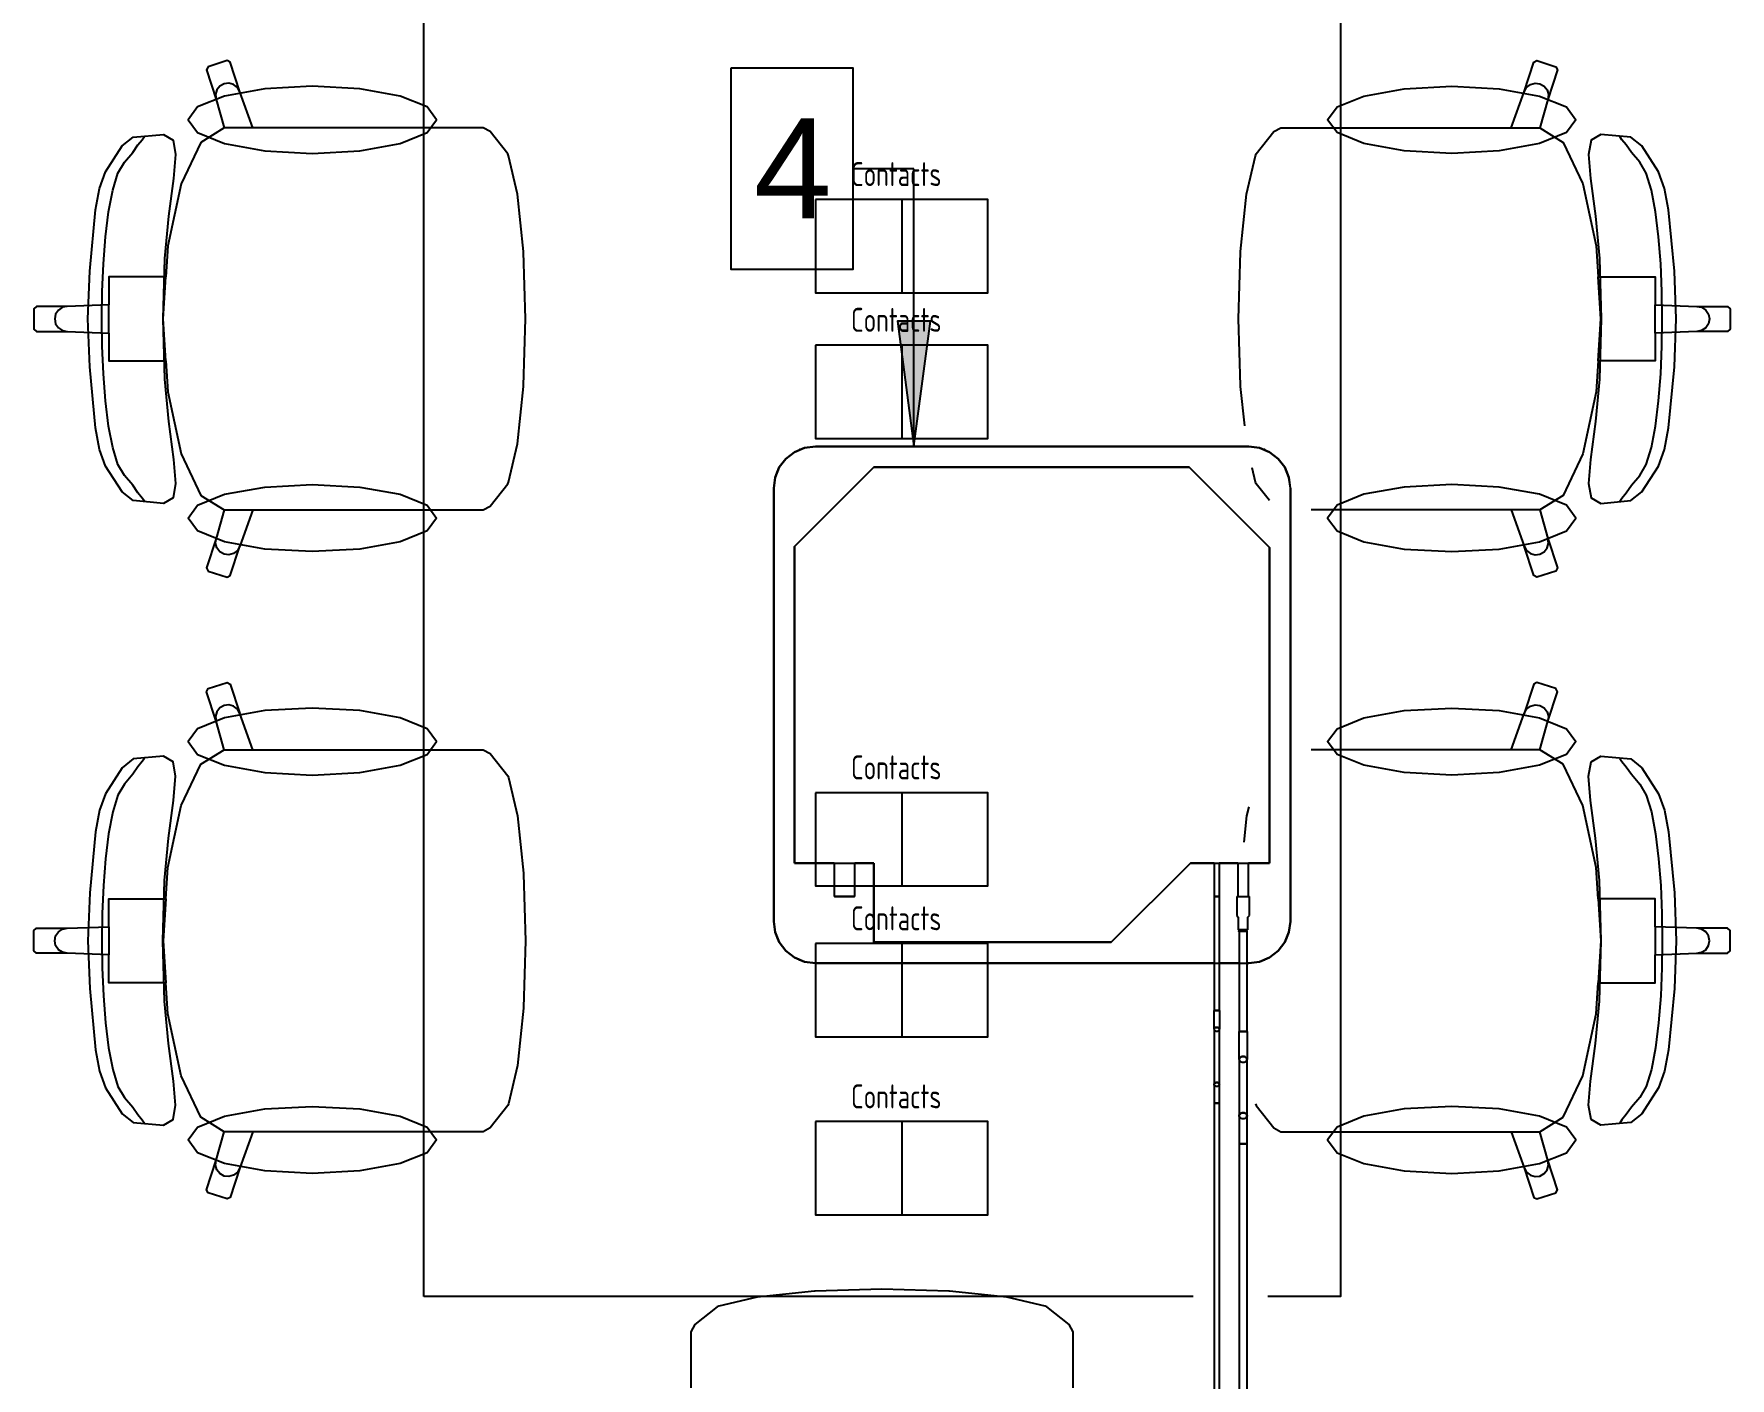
# Model space of a CAD drawing. Extents: x 25325 to 182345, y 3956 to 147305.
# Drawn here: x 91176.409 to 91178.012, y 73654.916 to 73656.186 of the extents above; entities that cross this region are included whole.
import ezdxf

# ---------------------------------------------------------------- set-up
doc = ezdxf.new("R2010")
doc.units = 0
doc.header["$MEASUREMENT"] = 0
doc.layers.add('CAT6A UNDERGROUND PORTS ROUTING', color=1, linetype='CONTINUOUS')
doc.layers.add('CONTACTORS', color=3, linetype='CONTINUOUS')
doc.styles.add('PDF Arial', font='arial.ttf')
doc.styles.add('Tabla_100', font='simplex.shx', dxfattribs={"width": 0.7, "height": 20})

# ---------------------------------------------------------------- blocks, each defined once
blk = doc.blocks.new('Sheet-Климатична и вентилационна система офис помещение етаж 4_1')
at = {"layer": 'CAT6A UNDERGROUND PORTS ROUTING', "transparency": 33554687}
blk.add_hatch(color=7, dxfattribs=at).paths.add_polyline_path([(9.2439, 18.5009), (9.2595, 18.619), (9.2284, 18.619)])
at = {"layer": 'CAT6A UNDERGROUND PORTS ROUTING', "color": 253, "true_color": 0x9c9c9c, "transparency": 33554687}
for points in [[(8.7808, 17.6974), (8.7808, 19.9942)], [(9.6469, 19.9942), (9.6469, 17.6974), (9.5785, 17.6974)], [(8.607, 18.8358), (8.598, 18.8637), (8.5951, 18.8652), (8.5771, 18.8594), (8.5756, 18.8564), (8.5846, 18.8285), (8.5922, 18.8016), (8.5703, 18.7879), (8.5516, 18.7488), (8.5391, 18.6902), (8.5372, 18.6608), (8.5067, 18.6608), (8.4832, 18.6608), (8.4832, 18.6344), (8.4439, 18.633), (8.4149, 18.633), (8.4125, 18.6306), (8.4125, 18.6211), (8.4125, 18.6116), (8.4149, 18.6093), (8.4439, 18.6093), (8.4832, 18.6078), (8.4832, 18.5815), (8.5067, 18.5815), (8.5372, 18.5815), (8.5391, 18.5521), (8.5516, 18.4935), (8.5703, 18.4544), (8.5922, 18.4407), (8.5846, 18.4138), (8.5756, 18.3859), (8.5771, 18.3829), (8.5951, 18.3771), (8.598, 18.3786), (8.607, 18.4065)], [(9.8207, 18.8358), (9.8296, 18.8637), (9.8326, 18.8652), (9.8505, 18.8594), (9.8521, 18.8564), (9.8431, 18.8285), (9.8355, 18.8016), (9.8574, 18.7879), (9.8761, 18.7488), (9.8886, 18.6902), (9.8905, 18.6608), (9.921, 18.6608), (9.9445, 18.6608), (9.9445, 18.6344), (9.9838, 18.633), (10.0128, 18.633), (10.0152, 18.6306), (10.0152, 18.6211), (10.0152, 18.6116), (10.0128, 18.6093), (9.9838, 18.6093), (9.9445, 18.6078), (9.9445, 18.5815), (9.921, 18.5815), (9.8905, 18.5815), (9.8886, 18.5521), (9.8761, 18.4935), (9.8574, 18.4544), (9.8355, 18.4407), (9.8431, 18.4138), (9.8521, 18.3859), (9.8505, 18.3829), (9.8326, 18.3771), (9.8296, 18.3786), (9.8207, 18.4065)], [(8.6755, 18.841), (8.6306, 18.8386), (8.5926, 18.8317), (8.5671, 18.8215), (8.5582, 18.8093), (8.5671, 18.7972), (8.5926, 18.7869), (8.6306, 18.78), (8.6755, 18.7776), (8.7204, 18.78), (8.7585, 18.7869), (8.7839, 18.7972), (8.7929, 18.8093), (8.7839, 18.8215), (8.7585, 18.8317), (8.7204, 18.8386), (8.6755, 18.841)], [(8.6194, 18.8017), (8.607, 18.8358), (8.6048, 18.8399), (8.6012, 18.8427), (8.5967, 18.844), (8.5922, 18.8434), (8.5882, 18.8412), (8.5853, 18.8375), (8.5841, 18.8331), (8.5846, 18.8285)], [(9.7522, 18.841), (9.7971, 18.8386), (9.8351, 18.8317), (9.8606, 18.8215), (9.8695, 18.8093), (9.8606, 18.7972), (9.8351, 18.7869), (9.7971, 18.78), (9.7522, 18.7776), (9.7073, 18.78), (9.6692, 18.7869), (9.6438, 18.7972), (9.6348, 18.8093), (9.6438, 18.8215), (9.6692, 18.8317), (9.7073, 18.8386), (9.7522, 18.841)], [(9.8083, 18.8017), (9.8207, 18.8358), (9.8229, 18.8399), (9.8265, 18.8427), (9.8309, 18.844), (9.8355, 18.8434), (9.8395, 18.8412), (9.8424, 18.8375), (9.8436, 18.8331), (9.8431, 18.8285)], [(8.5922, 18.4407), (8.5924, 18.4406), (8.6194, 18.4406), (8.784, 18.4406), (8.8124, 18.4406), (8.8369, 18.4406), (8.8436, 18.4442), (8.8603, 18.4653), (8.861, 18.467), (8.8694, 18.5032), (8.875, 18.5573), (8.8751, 18.5581), (8.877, 18.6211), (8.8751, 18.6842), (8.875, 18.685), (8.8694, 18.7391), (8.861, 18.7753), (8.8603, 18.777), (8.8436, 18.7981), (8.8369, 18.8017), (8.8124, 18.8017), (8.784, 18.8017), (8.6194, 18.8017), (8.5924, 18.8017), (8.5922, 18.8016)], [(9.5565, 18.5202), (9.5527, 18.5573), (9.5526, 18.5581), (9.5506, 18.6211), (9.5526, 18.6842), (9.5527, 18.685), (9.5583, 18.7391), (9.5667, 18.7753), (9.5674, 18.777), (9.5841, 18.7981), (9.5908, 18.8017), (9.6153, 18.8017), (9.6437, 18.8017), (9.8083, 18.8017), (9.8353, 18.8017), (9.8355, 18.8016)], [(8.4652, 18.6664), (8.4707, 18.7241), (8.4745, 18.7444), (8.4802, 18.7601), (8.496, 18.7846), (8.5064, 18.7929), (8.5348, 18.7955), (8.5439, 18.7902), (8.5463, 18.7766), (8.5442, 18.7538), (8.5397, 18.7182), (8.536, 18.6781), (8.5342, 18.6211), (8.536, 18.5642), (8.5397, 18.5241), (8.5442, 18.4884), (8.5463, 18.4657), (8.5439, 18.4521), (8.5348, 18.4468), (8.5064, 18.4494), (8.496, 18.4577), (8.4802, 18.4821), (8.4745, 18.4979), (8.4707, 18.5182), (8.4652, 18.5759), (8.4635, 18.6211), (8.4652, 18.6664)], [(8.5168, 18.4489), (8.5147, 18.4518), (8.5106, 18.4568), (8.5058, 18.4639), (8.4979, 18.4731), (8.4918, 18.4835), (8.4869, 18.4995), (8.483, 18.5199), (8.4801, 18.5436), (8.4781, 18.5691), (8.4769, 18.5954), (8.4766, 18.6211), (8.4769, 18.6469), (8.4781, 18.6732), (8.4801, 18.6987), (8.483, 18.7223), (8.4869, 18.7428), (8.4918, 18.7588), (8.4979, 18.7692), (8.5058, 18.7784), (8.5106, 18.7855)], [(8.5106, 18.7855), (8.5147, 18.7904), (8.5168, 18.7934)], [(9.9625, 18.6664), (9.957, 18.7241), (9.9532, 18.7444), (9.9475, 18.7601), (9.9317, 18.7846), (9.9213, 18.7929), (9.8929, 18.7955), (9.8838, 18.7902), (9.8814, 18.7766), (9.8834, 18.7538), (9.888, 18.7182), (9.8917, 18.6781), (9.8935, 18.6211), (9.8917, 18.5642), (9.888, 18.5241), (9.8834, 18.4884), (9.8814, 18.4657), (9.8838, 18.4521), (9.8929, 18.4468), (9.9213, 18.4494), (9.9317, 18.4577), (9.9475, 18.4821), (9.9532, 18.4979), (9.957, 18.5182), (9.9625, 18.5759), (9.9642, 18.6211), (9.9625, 18.6664)], [(9.917, 18.7855), (9.913, 18.7904), (9.9109, 18.7934)], [(9.9109, 18.4489), (9.913, 18.4518), (9.917, 18.4568), (9.9219, 18.4639), (9.9298, 18.4731), (9.9359, 18.4835), (9.9408, 18.4995), (9.9447, 18.5199), (9.9476, 18.5436), (9.9496, 18.5691), (9.9508, 18.5954), (9.9511, 18.6211), (9.9508, 18.6469), (9.9496, 18.6732), (9.9476, 18.6987), (9.9447, 18.7223), (9.9408, 18.7428), (9.9359, 18.7588), (9.9298, 18.7692), (9.9219, 18.7784), (9.917, 18.7855)], [(8.5372, 18.5815), (8.5347, 18.6211), (8.5372, 18.6608)], [(9.8905, 18.5815), (9.893, 18.6211), (9.8905, 18.6608)], [(8.4439, 18.633), (8.4394, 18.6321), (8.4356, 18.6295), (8.433, 18.6257), (8.4321, 18.6211), (8.433, 18.6166), (8.4356, 18.6127), (8.4394, 18.6102), (8.4439, 18.6093)], [(8.4832, 18.6078), (8.4832, 18.6211), (8.4832, 18.6344)], [(9.9445, 18.6078), (9.9445, 18.6211), (9.9445, 18.6344)], [(9.9838, 18.633), (9.9883, 18.6321), (9.9921, 18.6295), (9.9947, 18.6257), (9.9956, 18.6211), (9.9947, 18.6166), (9.9921, 18.6127), (9.9883, 18.6102), (9.9838, 18.6093)], [(9.58, 18.4494), (9.5674, 18.4653), (9.5667, 18.467), (9.5636, 18.4803)], [(8.6755, 18.4013), (8.6306, 18.4037), (8.5926, 18.4105), (8.5671, 18.4208), (8.5582, 18.433), (8.5671, 18.4451), (8.5926, 18.4554), (8.6306, 18.4622), (8.6755, 18.4646), (8.7204, 18.4622), (8.7585, 18.4554), (8.7839, 18.4451), (8.7929, 18.433), (8.7839, 18.4208), (8.7585, 18.4105), (8.7204, 18.4037), (8.6755, 18.4013)], [(9.7522, 18.4013), (9.7971, 18.4037), (9.8351, 18.4105), (9.8606, 18.4208), (9.8695, 18.433), (9.8606, 18.4451), (9.8351, 18.4554), (9.7971, 18.4622), (9.7522, 18.4646), (9.7073, 18.4622), (9.6692, 18.4554), (9.6438, 18.4451), (9.6348, 18.433), (9.6438, 18.4208), (9.6692, 18.4105), (9.7073, 18.4037), (9.7522, 18.4013)], [(8.6194, 18.4406), (8.607, 18.4065), (8.6048, 18.4024), (8.6012, 18.3995), (8.5967, 18.3983), (8.5922, 18.3988), (8.5882, 18.4011), (8.5853, 18.4047), (8.5841, 18.4092), (8.5846, 18.4138)], [(9.8355, 18.4407), (9.8353, 18.4406), (9.8083, 18.4406), (9.6437, 18.4406), (9.6193, 18.4406)], [(9.8083, 18.4406), (9.8207, 18.4065), (9.8229, 18.4024), (9.8265, 18.3995), (9.8309, 18.3983), (9.8355, 18.3988), (9.8395, 18.4011), (9.8424, 18.4047), (9.8436, 18.4092), (9.8431, 18.4138)], [(8.607, 17.8189), (8.598, 17.791), (8.5951, 17.7895), (8.5771, 17.7953), (8.5756, 17.7983), (8.5846, 17.8262), (8.5922, 17.8531), (8.5703, 17.8668), (8.5516, 17.9059), (8.5391, 17.9645), (8.5372, 17.9939), (8.5067, 17.9939), (8.4832, 17.9939), (8.4832, 18.0202), (8.4439, 18.0217), (8.4149, 18.0217), (8.4125, 18.024), (8.4125, 18.0335), (8.4125, 18.0431), (8.4149, 18.0454), (8.4439, 18.0454), (8.4832, 18.0468), (8.4832, 18.0732), (8.5067, 18.0732), (8.5372, 18.0732), (8.5391, 18.1026), (8.5516, 18.1612), (8.5703, 18.2003), (8.5922, 18.214), (8.5846, 18.2409), (8.5756, 18.2688), (8.5771, 18.2718), (8.5951, 18.2776), (8.598, 18.2761), (8.607, 18.2482)], [(9.8207, 17.8189), (9.8296, 17.791), (9.8326, 17.7895), (9.8505, 17.7953), (9.8521, 17.7983), (9.8431, 17.8262), (9.8355, 17.8531), (9.8574, 17.8668), (9.8761, 17.9059), (9.8886, 17.9645), (9.8905, 17.9939), (9.921, 17.9939), (9.9445, 17.9939), (9.9445, 18.0202), (9.9838, 18.0217), (10.0128, 18.0217), (10.0152, 18.024), (10.0152, 18.0335), (10.0152, 18.0431), (10.0128, 18.0454), (9.9838, 18.0454), (9.9445, 18.0468), (9.9445, 18.0732), (9.921, 18.0732), (9.8905, 18.0732), (9.8886, 18.1026), (9.8761, 18.1612), (9.8574, 18.2003), (9.8355, 18.214), (9.8431, 18.2409), (9.8521, 18.2688), (9.8505, 18.2718), (9.8326, 18.2776), (9.8296, 18.2761), (9.8207, 18.2482)], [(8.6194, 18.2141), (8.607, 18.2482), (8.6048, 18.2523), (8.6012, 18.2551), (8.5967, 18.2564), (8.5922, 18.2559), (8.5882, 18.2536), (8.5853, 18.2499), (8.5841, 18.2455), (8.5846, 18.2409)], [(9.8083, 18.2141), (9.8207, 18.2482), (9.8229, 18.2523), (9.8265, 18.2551), (9.8309, 18.2564), (9.8355, 18.2559), (9.8395, 18.2536), (9.8424, 18.2499), (9.8436, 18.2455), (9.8431, 18.2409)], [(8.6755, 18.2534), (8.6306, 18.251), (8.5926, 18.2441), (8.5671, 18.2339), (8.5582, 18.2217), (8.5671, 18.2096), (8.5926, 18.1993), (8.6306, 18.1924), (8.6755, 18.19), (8.7204, 18.1924), (8.7585, 18.1993), (8.7839, 18.2096), (8.7929, 18.2217), (8.7839, 18.2339), (8.7585, 18.2441), (8.7204, 18.251), (8.6755, 18.2534)], [(9.7522, 18.2534), (9.7971, 18.251), (9.8351, 18.2441), (9.8606, 18.2339), (9.8695, 18.2217), (9.8606, 18.2096), (9.8351, 18.1993), (9.7971, 18.1924), (9.7522, 18.19), (9.7073, 18.1924), (9.6692, 18.1993), (9.6438, 18.2096), (9.6348, 18.2217), (9.6438, 18.2339), (9.6692, 18.2441), (9.7073, 18.251), (9.7522, 18.2534)], [(8.4652, 17.9883), (8.4707, 17.9306), (8.4745, 17.9103), (8.4802, 17.8945), (8.496, 17.8701), (8.5064, 17.8618), (8.5348, 17.8592), (8.5439, 17.8645), (8.5463, 17.8781), (8.5442, 17.9008), (8.5397, 17.9365), (8.536, 17.9766), (8.5342, 18.0335), (8.536, 18.0905), (8.5397, 18.1306), (8.5442, 18.1662), (8.5463, 18.189), (8.5439, 18.2026), (8.5348, 18.2079), (8.5064, 18.2053), (8.496, 18.197), (8.4802, 18.1725), (8.4745, 18.1568), (8.4707, 18.1365), (8.4652, 18.0788), (8.4635, 18.0335), (8.4652, 17.9883)], [(8.5922, 18.214), (8.5924, 18.2141), (8.6194, 18.2141), (8.784, 18.2141), (8.8124, 18.2141), (8.8369, 18.2141), (8.8436, 18.2105), (8.8603, 18.1894), (8.861, 18.1877), (8.8694, 18.1515), (8.875, 18.0974), (8.8751, 18.0966), (8.877, 18.0335), (8.8751, 17.9705), (8.875, 17.9697), (8.8694, 17.9156), (8.861, 17.8794), (8.8603, 17.8777), (8.8436, 17.8566), (8.8369, 17.853), (8.8124, 17.853), (8.784, 17.853), (8.6194, 17.853), (8.5924, 17.853), (8.5922, 17.8531)], [(9.8355, 18.214), (9.8353, 18.2141), (9.8083, 18.2141), (9.6437, 18.2141), (9.6193, 18.2141)], [(9.9625, 17.9883), (9.957, 17.9306), (9.9532, 17.9103), (9.9475, 17.8945), (9.9317, 17.8701), (9.9213, 17.8618), (9.8929, 17.8592), (9.8838, 17.8645), (9.8814, 17.8781), (9.8834, 17.9008), (9.888, 17.9365), (9.8917, 17.9766), (9.8935, 18.0335), (9.8917, 18.0905), (9.888, 18.1306), (9.8834, 18.1662), (9.8814, 18.189), (9.8838, 18.2026), (9.8929, 18.2079), (9.9213, 18.2053), (9.9317, 18.197), (9.9475, 18.1725), (9.9532, 18.1568), (9.957, 18.1365), (9.9625, 18.0788), (9.9642, 18.0335), (9.9625, 17.9883)], [(8.5168, 18.2058), (8.5147, 18.2028), (8.5106, 18.1979), (8.5058, 18.1908), (8.4979, 18.1816), (8.4918, 18.1712), (8.4869, 18.1552), (8.483, 18.1347), (8.4801, 18.1111), (8.4781, 18.0856), (8.4769, 18.0593), (8.4766, 18.0335), (8.4769, 18.0078), (8.4781, 17.9815), (8.4801, 17.956), (8.483, 17.9323), (8.4869, 17.9119), (8.4918, 17.8959), (8.4979, 17.8855), (8.5058, 17.8763), (8.5106, 17.8692)], [(9.9109, 18.2058), (9.913, 18.2028), (9.917, 18.1979), (9.9219, 18.1908), (9.9298, 18.1816), (9.9359, 18.1712), (9.9408, 18.1552), (9.9447, 18.1347), (9.9476, 18.1111), (9.9496, 18.0856), (9.9508, 18.0593), (9.9511, 18.0335), (9.9508, 18.0078), (9.9496, 17.9815), (9.9476, 17.956), (9.9447, 17.9323), (9.9408, 17.9119), (9.9359, 17.8959), (9.9298, 17.8855), (9.9219, 17.8763), (9.917, 17.8692)], [(9.5603, 18.1601), (9.5583, 18.1515), (9.5557, 18.1266)], [(8.5372, 18.0732), (8.5347, 18.0335), (8.5372, 17.9939)], [(9.8905, 18.0732), (9.893, 18.0335), (9.8905, 17.9939)], [(8.4832, 18.0468), (8.4832, 18.0335), (8.4832, 18.0202)], [(9.9445, 18.0468), (9.9445, 18.0335), (9.9445, 18.0202)], [(8.4439, 18.0217), (8.4394, 18.0226), (8.4356, 18.0251), (8.433, 18.029), (8.4321, 18.0335), (8.433, 18.0381), (8.4356, 18.0419), (8.4394, 18.0445), (8.4439, 18.0454)], [(9.9838, 18.0217), (9.9883, 18.0226), (9.9921, 18.0251), (9.9947, 18.029), (9.9956, 18.0335), (9.9947, 18.0381), (9.9921, 18.0419), (9.9883, 18.0445), (9.9838, 18.0454)], [(8.6755, 17.8137), (8.6306, 17.8161), (8.5926, 17.8229), (8.5671, 17.8332), (8.5582, 17.8454), (8.5671, 17.8575), (8.5926, 17.8678), (8.6306, 17.8746), (8.6755, 17.877), (8.7204, 17.8746), (8.7585, 17.8678), (8.7839, 17.8575), (8.7929, 17.8454), (8.7839, 17.8332), (8.7585, 17.8229), (8.7204, 17.8161), (8.6755, 17.8137)], [(9.5667, 17.8794), (9.5674, 17.8777), (9.5841, 17.8566), (9.5908, 17.853), (9.6153, 17.853), (9.6437, 17.853), (9.8083, 17.853), (9.8353, 17.853), (9.8355, 17.8531)], [(9.7522, 17.8137), (9.7971, 17.8161), (9.8351, 17.8229), (9.8606, 17.8332), (9.8695, 17.8454), (9.8606, 17.8575), (9.8351, 17.8678), (9.7971, 17.8746), (9.7522, 17.877), (9.7073, 17.8746), (9.6692, 17.8678), (9.6438, 17.8575), (9.6348, 17.8454), (9.6438, 17.8332), (9.6692, 17.8229), (9.7073, 17.8161), (9.7522, 17.8137)], [(8.5106, 17.8692), (8.5147, 17.8642), (8.5168, 17.8613)], [(9.917, 17.8692), (9.913, 17.8642), (9.9109, 17.8613)], [(8.6194, 17.853), (8.607, 17.8189), (8.6048, 17.8148), (8.6012, 17.8119), (8.5967, 17.8107), (8.5922, 17.8112), (8.5882, 17.8135), (8.5853, 17.8171), (8.5841, 17.8216), (8.5846, 17.8262)], [(9.8083, 17.853), (9.8207, 17.8189), (9.8229, 17.8148), (9.8265, 17.8119), (9.8309, 17.8107), (9.8355, 17.8112), (9.8395, 17.8135), (9.8424, 17.8171), (9.8436, 17.8216), (9.8431, 17.8262)], [(9.5079, 17.6974), (8.7808, 17.6974)], [(9.3944, 17.6112), (9.3944, 17.6397), (9.3944, 17.6641), (9.3908, 17.6709), (9.3697, 17.6875), (9.368, 17.6882), (9.3318, 17.6966), (9.2777, 17.7023), (9.2769, 17.7023), (9.2138, 17.7043), (9.1508, 17.7023), (9.15, 17.7023), (9.0959, 17.6966), (9.0597, 17.6882), (9.058, 17.6875), (9.0369, 17.6709), (9.0333, 17.6641), (9.0333, 17.6397), (9.0333, 17.6112)]]:
    blk.add_lwpolyline(points, dxfattribs=at)
at = {"layer": 'CAT6A UNDERGROUND PORTS ROUTING', "color": 7, "transparency": 33554687}
for points in [[(9.0714, 18.8584), (9.1864, 18.8584), (9.1864, 18.6678), (9.0714, 18.6678), (9.0714, 18.8584)], [(9.2439, 18.7631), (9.1864, 18.7631)], [(9.2439, 18.5009), (9.2439, 18.7631)], [(9.2439, 18.5009), (9.2595, 18.619), (9.2284, 18.619), (9.2439, 18.5009)], [(9.1115, 18.4612), (9.1128, 18.4714), (9.1168, 18.4809), (9.123, 18.489), (9.1312, 18.4953), (9.1407, 18.4992), (9.1509, 18.5006)], [(9.1509, 18.5006), (9.1407, 18.4992), (9.1312, 18.4953), (9.123, 18.489), (9.1168, 18.4809), (9.1128, 18.4714), (9.1115, 18.4612)], [(9.1375, 18.4979), (9.1358, 18.4976), (9.1344, 18.4966)], [(9.1509, 18.5006), (9.5603, 18.5006)], [(9.5603, 18.5006), (9.1509, 18.5006)], [(9.5603, 18.5006), (9.1509, 18.5006)], [(9.5603, 18.5006), (9.5705, 18.4992), (9.58, 18.4953), (9.5881, 18.489), (9.5944, 18.4809), (9.5983, 18.4714), (9.5996, 18.4615)], [(9.5997, 18.4612), (9.5983, 18.4714), (9.5944, 18.4809), (9.5881, 18.489), (9.58, 18.4953), (9.5705, 18.4992), (9.5603, 18.5006)], [(9.5768, 18.4966), (9.5754, 18.4976), (9.5737, 18.4979)], [(9.206, 18.4809), (9.1312, 18.4061)], [(9.1312, 18.4061), (9.206, 18.4809)], [(9.5042, 18.4809), (9.206, 18.4809)], [(9.206, 18.4809), (9.5042, 18.4809)], [(9.58, 18.4051), (9.5042, 18.4809)], [(9.5042, 18.4809), (9.58, 18.4051)], [(9.1154, 18.4777), (9.1145, 18.4763), (9.1142, 18.4746)], [(9.597, 18.4746), (9.5967, 18.4763), (9.5957, 18.4777)], [(9.1115, 18.0518), (9.1115, 18.4612)], [(9.1115, 18.4612), (9.1115, 18.0518)], [(9.1115, 18.4612), (9.1115, 18.0518)], [(9.5997, 18.4612), (9.5997, 18.0518)], [(9.5997, 18.0518), (9.5997, 18.4612)], [(9.5997, 18.0518), (9.5997, 18.4612)], [(9.1312, 18.4061), (9.1312, 18.1069)], [(9.1312, 18.1069), (9.1312, 18.4061)], [(9.58, 18.1069), (9.58, 18.4051)], [(9.58, 18.4051), (9.58, 18.1069)], [(9.1312, 18.1069), (9.206, 18.1069)], [(9.1686, 18.1069), (9.1312, 18.1069)], [(9.1686, 18.1069), (9.1686, 18.0754)], [(9.1689, 18.1069), (9.1699, 18.1069), (9.1715, 18.1069), (9.1735, 18.1069), (9.1759, 18.1069), (9.1784, 18.1069), (9.181, 18.1069), (9.1833, 18.1069), (9.1854, 18.1069), (9.1869, 18.1069), (9.1879, 18.1069)], [(9.206, 18.1069), (9.1883, 18.1069)], [(9.1883, 18.0754), (9.1883, 18.1069)], [(9.206, 18.1069), (9.206, 18.0321)], [(9.206, 18.0321), (9.206, 18.1069)], [(9.4304, 18.0321), (9.5052, 18.1069)], [(9.5052, 18.1069), (9.4304, 18.0321)], [(9.5052, 18.1069), (9.58, 18.1069)], [(9.5276, 18.1069), (9.5052, 18.1069)], [(9.5276, 18.1069), (9.5276, 18.0754)], [(9.55, 18.1069), (9.5325, 18.1069)], [(9.5326, 18.0754), (9.5326, 18.1069)], [(9.55, 18.1069), (9.55, 18.0754)], [(9.5515, 18.1069), (9.5525, 18.1069), (9.5538, 18.1069), (9.555, 18.1069), (9.5563, 18.1069), (9.5575, 18.1069), (9.5586, 18.1069)], [(9.58, 18.1069), (9.56, 18.1069)], [(9.56, 18.0754), (9.56, 18.1069)], [(9.1883, 18.0754), (9.1879, 18.0754), (9.1869, 18.0754), (9.1854, 18.0754), (9.1833, 18.0754), (9.181, 18.0754), (9.1784, 18.0754), (9.1759, 18.0754), (9.1735, 18.0754), (9.1715, 18.0754), (9.1699, 18.0754), (9.1689, 18.0754), (9.1686, 18.0754)], [(9.1689, 18.0754), (9.1699, 18.0754), (9.1715, 18.0754), (9.1735, 18.0754), (9.1759, 18.0754), (9.1784, 18.0754), (9.181, 18.0754), (9.1833, 18.0754), (9.1854, 18.0754), (9.1869, 18.0754), (9.1879, 18.0754)], [(9.5276, 18.0754), (9.5277, 18.0754)], [(9.5277, 18.0754), (9.5276, 18.0754)], [(9.5326, 18.0754), (9.5325, 18.0754), (9.5323, 18.0754), (9.5319, 18.0754), (9.5314, 18.0754), (9.5308, 18.0754), (9.5301, 18.0754), (9.5295, 18.0754), (9.5289, 18.0754), (9.5283, 18.0754), (9.5279, 18.0754), (9.5277, 18.0754), (9.5276, 18.0754)], [(9.5325, 18.0754), (9.5326, 18.0754)], [(9.5326, 18.0754), (9.5325, 18.0754)], [(9.1509, 18.0124), (9.1407, 18.0137), (9.1312, 18.0177), (9.123, 18.0239), (9.1168, 18.0321), (9.1128, 18.0416), (9.1115, 18.0518)], [(9.1115, 18.0518), (9.1128, 18.0416), (9.1168, 18.0321), (9.123, 18.0239), (9.1312, 18.0177), (9.1407, 18.0137), (9.1509, 18.0124)], [(9.5997, 18.0518), (9.5983, 18.0416), (9.5944, 18.0321), (9.5881, 18.0239), (9.58, 18.0177), (9.5705, 18.0137), (9.5603, 18.0124)], [(9.5603, 18.0124), (9.5705, 18.0137), (9.58, 18.0177), (9.5881, 18.0239), (9.5944, 18.0321), (9.5983, 18.0416), (9.5997, 18.0518)], [(9.1142, 18.0384), (9.1145, 18.0367), (9.1154, 18.0353)], [(9.206, 18.0321), (9.4304, 18.0321)], [(9.4304, 18.0321), (9.206, 18.0321)], [(9.5957, 18.0353), (9.5967, 18.0367), (9.597, 18.0384)], [(9.1344, 18.0163), (9.1358, 18.0154), (9.1375, 18.0151)], [(9.5737, 18.0151), (9.5754, 18.0154), (9.5768, 18.0163)], [(9.5276, 18.0124), (9.1509, 18.0124)], [(9.1509, 18.0124), (9.5276, 18.0124)], [(9.1509, 18.0124), (9.5276, 18.0124)], [(9.5276, 18.0124), (9.5322, 18.0124)], [(9.5515, 18.0124), (9.5323, 18.0124)], [(9.5323, 18.0124), (9.5515, 18.0124)], [(9.5323, 18.0124), (9.5515, 18.0124)], [(9.5516, 18.0124), (9.5585, 18.0124)], [(9.5603, 18.0124), (9.5585, 18.0124)], [(9.5585, 18.0124), (9.5603, 18.0124)], [(9.5585, 18.0124), (9.5603, 18.0124)]]:
    blk.add_lwpolyline(points, dxfattribs=at)
at = {"layer": 'CAT6A UNDERGROUND PORTS ROUTING', "color": 6, "transparency": 33554687}
for points in [[(9.5276, 18.0754), (9.5277, 18.0754)], [(9.5276, 18.0754), (9.5276, 17.9676)], [(9.5276, 18.0754), (9.5277, 18.0754), (9.5279, 18.0754), (9.5283, 18.0754), (9.5289, 18.0754), (9.5295, 18.0754), (9.5301, 18.0754)], [(9.5301, 18.0754), (9.5308, 18.0754), (9.5314, 18.0754), (9.5319, 18.0754), (9.5323, 18.0754), (9.5325, 18.0754), (9.5326, 18.0754)], [(9.5325, 18.0754), (9.5326, 18.0754)], [(9.5326, 17.9676), (9.5326, 18.0754)], [(9.549, 18.0754), (9.549, 18.0573)], [(9.549, 18.0754), (9.5493, 18.0754), (9.5499, 18.0754), (9.5508, 18.0754), (9.552, 18.0754), (9.5535, 18.0754), (9.555, 18.0754), (9.5566, 18.0754), (9.558, 18.0754), (9.5593, 18.0754), (9.5602, 18.0754), (9.5608, 18.0754), (9.561, 18.0754)], [(9.561, 18.0573), (9.561, 18.0754)], [(9.549, 18.0573), (9.5505, 18.0557)], [(9.5505, 18.0557), (9.5505, 18.0439)], [(9.5595, 18.0557), (9.561, 18.0573)], [(9.5595, 18.0439), (9.5595, 18.0557)], [(9.5505, 18.0439), (9.5507, 18.0439)], [(9.5507, 18.0439), (9.5505, 18.0439)], [(9.5505, 18.0439), (9.5507, 18.0439)], [(9.5595, 18.0439), (9.5594, 18.0439), (9.5589, 18.0439), (9.5582, 18.0439), (9.5573, 18.0439), (9.5562, 18.0439), (9.555, 18.0439), (9.5539, 18.0439), (9.5528, 18.0439), (9.5519, 18.0439), (9.5512, 18.0439), (9.5507, 18.0439), (9.5505, 18.0439)], [(9.5508, 18.0439), (9.5528, 18.0439), (9.5568, 18.0439), (9.5592, 18.0439), (9.5593, 18.0439)], [(9.5593, 18.0439), (9.5573, 18.0439), (9.5533, 18.0439), (9.5508, 18.0439), (9.5508, 18.0439)], [(9.5593, 18.0426), (9.5573, 18.0426), (9.5533, 18.0426), (9.5508, 18.0426), (9.5508, 18.0426)], [(9.5508, 18.0426), (9.5528, 18.0426), (9.5568, 18.0426), (9.5592, 18.0426), (9.5593, 18.0426)], [(9.5513, 18.0426), (9.5513, 17.9479)], [(9.5513, 18.0426), (9.5514, 18.0426), (9.5518, 18.0426), (9.5524, 18.0426), (9.5532, 18.0426), (9.5541, 18.0426), (9.555, 18.0426)], [(9.5519, 18.0439), (9.5528, 18.0439), (9.5539, 18.0439), (9.555, 18.0439), (9.5562, 18.0439), (9.5573, 18.0439), (9.5582, 18.0439)], [(9.555, 18.0426), (9.5541, 18.0426), (9.5532, 18.0426)], [(9.555, 18.0426), (9.556, 18.0426), (9.5569, 18.0426), (9.5577, 18.0426), (9.5583, 18.0426), (9.5587, 18.0426), (9.5588, 18.0426)], [(9.5569, 18.0426), (9.556, 18.0426), (9.555, 18.0426)], [(9.5588, 17.9479), (9.5588, 18.0426)], [(9.5594, 18.0439), (9.5595, 18.0439)], [(9.5595, 18.0439), (9.5594, 18.0439)], [(9.5594, 18.0439), (9.5595, 18.0439)], [(9.5277, 17.9676), (9.5276, 17.9676)], [(9.5276, 17.9676), (9.5277, 17.9676)], [(9.5301, 17.9676), (9.5295, 17.9676), (9.5289, 17.9676), (9.5283, 17.9676), (9.5279, 17.9676), (9.5277, 17.9676), (9.5276, 17.9676)], [(9.5276, 17.95), (9.5276, 17.9608), (9.5276, 17.9676)], [(9.5276, 17.9676), (9.5277, 17.9676), (9.5279, 17.9676), (9.5283, 17.9676), (9.5289, 17.9676), (9.5295, 17.9676), (9.5301, 17.9676)], [(9.5326, 17.9676), (9.5325, 17.9676), (9.5323, 17.9676), (9.5319, 17.9676), (9.5314, 17.9676), (9.5308, 17.9676), (9.5301, 17.9676)], [(9.5301, 17.9676), (9.5308, 17.9676), (9.5314, 17.9676), (9.5319, 17.9676), (9.5323, 17.9676), (9.5325, 17.9676), (9.5326, 17.9676)], [(9.5326, 17.9676), (9.5325, 17.9676)], [(9.5326, 17.9676), (9.5325, 17.9676)], [(9.5325, 17.9676), (9.5326, 17.9676)], [(9.5326, 17.9676), (9.5326, 17.9554), (9.5326, 17.95)], [(9.5276, 17.95), (9.5277, 17.9504), (9.5279, 17.9508), (9.5283, 17.9512), (9.5289, 17.9515), (9.5295, 17.9517), (9.5301, 17.9517)], [(9.5301, 17.9517), (9.5295, 17.9517), (9.5289, 17.9515), (9.5283, 17.9512), (9.5279, 17.9508), (9.5277, 17.9504), (9.5276, 17.95)], [(9.5301, 17.9517), (9.5308, 17.9517), (9.5314, 17.9515), (9.5319, 17.9512), (9.5323, 17.9508), (9.5325, 17.9504), (9.5326, 17.95)], [(9.5326, 17.95), (9.5325, 17.9504), (9.5323, 17.9508), (9.5319, 17.9512), (9.5314, 17.9515), (9.5308, 17.9517), (9.5301, 17.9517)], [(9.5276, 17.95), (9.5276, 17.8978)], [(9.5276, 17.9498), (9.5277, 17.9495)], [(9.5277, 17.9495), (9.5279, 17.9491)], [(9.5279, 17.9491), (9.5283, 17.9487)], [(9.5283, 17.9487), (9.5289, 17.9484)], [(9.5289, 17.9484), (9.5295, 17.9482)], [(9.5295, 17.9482), (9.5301, 17.9482)], [(9.5301, 17.9482), (9.5308, 17.9482)], [(9.5308, 17.9482), (9.5314, 17.9484)], [(9.5314, 17.9484), (9.5319, 17.9487)], [(9.5319, 17.9487), (9.5323, 17.9491)], [(9.5323, 17.9491), (9.5325, 17.9495)], [(9.5325, 17.9495), (9.5326, 17.9498)], [(9.5326, 17.8978), (9.5326, 17.95)], [(9.5514, 17.9479), (9.5513, 17.9479)], [(9.5513, 17.9479), (9.5514, 17.9479)], [(9.555, 17.9479), (9.5541, 17.9479), (9.5532, 17.9479), (9.5524, 17.9479), (9.5518, 17.9479), (9.5514, 17.9479), (9.5513, 17.9479)], [(9.5513, 17.9214), (9.5513, 17.9344), (9.5513, 17.9479)], [(9.5513, 17.9479), (9.5514, 17.9479), (9.5518, 17.9479), (9.5524, 17.9479), (9.5532, 17.9479), (9.5541, 17.9479), (9.555, 17.9479)], [(9.5588, 17.9479), (9.5587, 17.9479), (9.5583, 17.9479), (9.5577, 17.9479), (9.5569, 17.9479), (9.556, 17.9479), (9.555, 17.9479)], [(9.555, 17.9479), (9.556, 17.9479), (9.5569, 17.9479), (9.5577, 17.9479), (9.5583, 17.9479), (9.5587, 17.9479), (9.5588, 17.9479)], [(9.5588, 17.9479), (9.5587, 17.9479)], [(9.5588, 17.9479), (9.5587, 17.9479)], [(9.5587, 17.9479), (9.5588, 17.9479)], [(9.5588, 17.9479), (9.5588, 17.9327), (9.5588, 17.9214)], [(9.5513, 17.9214), (9.5514, 17.9221), (9.5518, 17.9227), (9.5524, 17.9233), (9.5532, 17.9237), (9.5541, 17.924), (9.555, 17.9241)], [(9.555, 17.9241), (9.5541, 17.924), (9.5532, 17.9237), (9.5524, 17.9233), (9.5518, 17.9227), (9.5514, 17.9221), (9.5513, 17.9214)], [(9.5513, 17.9214), (9.5513, 17.8682)], [(9.5513, 17.9213), (9.5514, 17.9207)], [(9.5514, 17.9207), (9.5518, 17.9201)], [(9.5518, 17.9201), (9.5524, 17.9195)], [(9.5524, 17.9195), (9.5532, 17.9191)], [(9.5532, 17.9191), (9.5541, 17.9189)], [(9.5541, 17.9189), (9.555, 17.9188)], [(9.555, 17.9241), (9.556, 17.924), (9.5569, 17.9237), (9.5577, 17.9233), (9.5583, 17.9227), (9.5587, 17.9221), (9.5588, 17.9214)], [(9.5588, 17.9214), (9.5587, 17.9221), (9.5583, 17.9227), (9.5577, 17.9233), (9.5569, 17.9237), (9.556, 17.924), (9.555, 17.9241)], [(9.555, 17.9188), (9.556, 17.9189)], [(9.556, 17.9189), (9.5569, 17.9191)], [(9.5569, 17.9191), (9.5577, 17.9195)], [(9.5577, 17.9195), (9.5583, 17.9201)], [(9.5583, 17.9201), (9.5587, 17.9207)], [(9.5587, 17.9207), (9.5588, 17.9213)], [(9.5588, 17.8682), (9.5588, 17.9214)], [(9.5301, 17.8996), (9.5295, 17.8995), (9.5289, 17.8993), (9.5283, 17.899), (9.5279, 17.8987), (9.5277, 17.8982), (9.5276, 17.8978)], [(9.5279, 17.8969), (9.5277, 17.8973), (9.5276, 17.8978), (9.5277, 17.8982), (9.5279, 17.8987), (9.5283, 17.899), (9.5289, 17.8993), (9.5295, 17.8995), (9.5301, 17.8996)], [(9.5276, 17.8978), (9.5277, 17.8973), (9.5279, 17.8969)], [(9.5276, 17.8978), (9.5276, 17.8869), (9.5276, 17.8801)], [(9.5279, 17.8969), (9.5283, 17.8965)], [(9.5283, 17.8965), (9.5289, 17.8963)], [(9.5289, 17.8963), (9.5295, 17.8961)], [(9.5295, 17.8961), (9.5301, 17.896)], [(9.5326, 17.8978), (9.5325, 17.8982), (9.5323, 17.8987), (9.5319, 17.899), (9.5314, 17.8993), (9.5308, 17.8995), (9.5301, 17.8996)], [(9.5301, 17.8996), (9.5308, 17.8995), (9.5314, 17.8993), (9.5319, 17.899), (9.5323, 17.8987), (9.5325, 17.8982), (9.5326, 17.8978), (9.5325, 17.8973), (9.5323, 17.8969), (9.5319, 17.8965)], [(9.5301, 17.896), (9.5308, 17.8961)], [(9.5308, 17.8961), (9.5314, 17.8963)], [(9.5314, 17.8963), (9.5319, 17.8965)], [(9.5319, 17.8965), (9.5323, 17.8969), (9.5325, 17.8973), (9.5326, 17.8978)], [(9.5326, 17.8801), (9.5326, 17.8923), (9.5326, 17.8978)], [(9.5276, 17.8801), (9.5277, 17.8801)], [(9.5276, 17.8801), (9.5277, 17.8801)], [(9.5277, 17.8801), (9.5276, 17.8801)], [(9.5276, 17.8801), (9.5276, 15.4926)], [(9.5276, 17.8801), (9.5277, 17.8801), (9.5279, 17.8801), (9.5283, 17.8801), (9.5289, 17.8801), (9.5295, 17.8801), (9.5301, 17.8801)], [(9.5301, 17.8801), (9.5295, 17.8801), (9.5289, 17.8801), (9.5283, 17.8801), (9.5279, 17.8801), (9.5277, 17.8801), (9.5276, 17.8801)], [(9.5301, 17.8801), (9.5308, 17.8801), (9.5314, 17.8801), (9.5319, 17.8801), (9.5323, 17.8801), (9.5325, 17.8801), (9.5326, 17.8801)], [(9.5326, 17.8801), (9.5325, 17.8801), (9.5323, 17.8801), (9.5319, 17.8801), (9.5314, 17.8801), (9.5308, 17.8801), (9.5301, 17.8801)], [(9.5325, 17.8801), (9.5326, 17.8801)], [(9.5326, 17.8801), (9.5325, 17.8801)], [(9.5325, 17.8801), (9.5326, 17.8801)], [(9.5326, 15.4926), (9.5326, 17.8801)], [(9.555, 17.8709), (9.5541, 17.8708), (9.5532, 17.8705), (9.5524, 17.8701), (9.5518, 17.8695), (9.5514, 17.8689), (9.5513, 17.8682)], [(9.5514, 17.8675), (9.5513, 17.8682), (9.5514, 17.8689), (9.5518, 17.8695), (9.5524, 17.8701), (9.5532, 17.8705), (9.5541, 17.8708), (9.555, 17.8709)], [(9.5588, 17.8682), (9.5587, 17.8689), (9.5583, 17.8695), (9.5577, 17.8701), (9.5569, 17.8705), (9.556, 17.8708), (9.555, 17.8709)], [(9.555, 17.8709), (9.556, 17.8708), (9.5569, 17.8705), (9.5577, 17.8701), (9.5583, 17.8695), (9.5587, 17.8689), (9.5588, 17.8682), (9.5587, 17.8675)], [(9.5513, 17.8682), (9.5514, 17.8675)], [(9.5513, 17.8682), (9.5513, 17.8552), (9.5513, 17.8417)], [(9.5514, 17.8675), (9.5518, 17.8669)], [(9.5518, 17.8669), (9.5524, 17.8663)], [(9.5524, 17.8663), (9.5532, 17.8659)], [(9.5532, 17.8659), (9.5541, 17.8656)], [(9.5541, 17.8656), (9.555, 17.8656)], [(9.555, 17.8656), (9.556, 17.8656)], [(9.556, 17.8656), (9.5569, 17.8659)], [(9.5569, 17.8659), (9.5577, 17.8663)], [(9.5577, 17.8663), (9.5583, 17.8669)], [(9.5583, 17.8669), (9.5587, 17.8675)], [(9.5587, 17.8675), (9.5588, 17.8682)], [(9.5588, 17.8417), (9.5588, 17.8569), (9.5588, 17.8682)], [(9.5513, 17.8417), (9.5514, 17.8417)], [(9.5513, 17.8417), (9.5514, 17.8417)], [(9.5514, 17.8417), (9.5513, 17.8417)], [(9.5513, 17.8417), (9.5513, 15.5671)], [(9.5513, 17.8417), (9.5514, 17.8417), (9.5518, 17.8417), (9.5524, 17.8417), (9.5532, 17.8417), (9.5541, 17.8417), (9.555, 17.8417)], [(9.555, 17.8417), (9.5541, 17.8417), (9.5532, 17.8417), (9.5524, 17.8417), (9.5518, 17.8417), (9.5514, 17.8417), (9.5513, 17.8417)], [(9.555, 17.8417), (9.556, 17.8417), (9.5569, 17.8417), (9.5577, 17.8417), (9.5583, 17.8417), (9.5587, 17.8417), (9.5588, 17.8417)], [(9.5588, 17.8417), (9.5587, 17.8417), (9.5583, 17.8417), (9.5577, 17.8417), (9.5569, 17.8417), (9.556, 17.8417), (9.555, 17.8417)], [(9.5587, 17.8417), (9.5588, 17.8417)], [(9.5588, 17.8417), (9.5587, 17.8417)], [(9.5587, 17.8417), (9.5588, 17.8417)], [(9.5588, 15.5671), (9.5588, 17.8417)]]:
    blk.add_lwpolyline(points, dxfattribs=at)
at = {"layer": 'CAT6A UNDERGROUND PORTS ROUTING', "color": 7, "insert": (9.0928, 18.7163), "char_height": 0.094445, "attachment_point": 7, "style": 'PDF Arial'}
blk.add_mtext('\\W1.000981;4', dxfattribs=at)

msp = doc.modelspace()

# ---------------------------------------------------------------- linework, layer by layer
at = {"layer": 'CONTACTORS'}
for p, q in [((91177.2294, 73656.0294), (91177.2294, 73655.9412)), ((91177.2294, 73655.8917), (91177.2294, 73655.8035)), ((91177.2294, 73655.4687), (91177.2294, 73655.3806)), ((91177.2294, 73655.3261), (91177.2294, 73655.238)), ((91177.2294, 73655.1579), (91177.2294, 73655.0697))]:
    msp.add_line(p, q, dxfattribs=at)
for points in [[(91177.1481, 73656.0294), (91177.1481, 73655.9412), (91177.3108, 73655.9412), (91177.3108, 73656.0294)], [(91177.1481, 73655.8917), (91177.1481, 73655.8035), (91177.3108, 73655.8035), (91177.3108, 73655.8917)], [(91177.1481, 73655.4687), (91177.1481, 73655.3806), (91177.3108, 73655.3806), (91177.3108, 73655.4687)], [(91177.1481, 73655.3261), (91177.1481, 73655.238), (91177.3108, 73655.238), (91177.3108, 73655.3261)], [(91177.1481, 73655.1579), (91177.1481, 73655.0697), (91177.3108, 73655.0697), (91177.3108, 73655.1579)]]:
    msp.add_lwpolyline(points, close=True, dxfattribs=at)

# ---------------------------------------------------------------- block references
at = {"layer": 'CAT6A UNDERGROUND PORTS ROUTING'}
msp.add_blockref('Sheet-Климатична и вентилационна система офис помещение етаж 4_1', (91167.997, 73637.2953), dxfattribs=at)

# ---------------------------------------------------------------- texts
at = {"layer": 'CONTACTORS', "char_height": 0.0227, "attachment_point": 1, "style": 'Tabla_100'}
for insert in [(91177.1815, 73656.0646), (91177.1815, 73655.9269), (91177.1815, 73655.504), (91177.1815, 73655.3614), (91177.1815, 73655.1931)]:
    msp.add_mtext_dynamic_manual_height_columns('Contacts', width=1.026008, gutter_width=0.1142, heights=[0], dxfattribs=dict(at, insert=insert))

doc.saveas('drawing.dxf')
